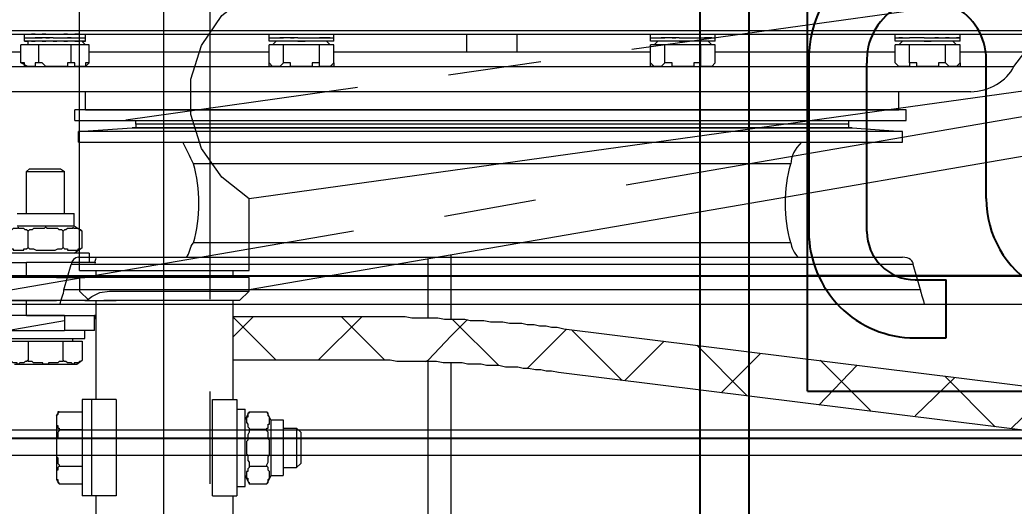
# Model space of a CAD drawing. Header units: millimetres. Extents: x 25083 to 52777, y 24772 to 45779.
# Drawn here: x 38448.4 to 38551, y 33461.2 to 33511.3 of the extents above; entities that cross this region are included whole.
import ezdxf

# ---------------------------------------------------------------- set-up
doc = ezdxf.new("R2010")
doc.units = ezdxf.units.MM
doc.layers.add('小车', color=7, linetype='Continuous')
doc.styles.get("Standard").update_dxf_attribs({"font": ''})
doc.styles.get('Standard').set_extended_font_data('SimSun')
doc.dimstyles.new('15', dxfattribs={"dimtxt": 15, "dimasz": 10, "dimexe": 2, "dimexo": 1, "dimgap": 1, "dimtad": 1, "dimdsep": 46, "dimtxsty": 'Standard', "dimcen": 2.5, "dimadec": 0, "dimazin": 0, "dimtfac": 1, "dimtmove": 2, "dimatfit": 3, "dimfxl": 1, "dimtolj": 1, "dimarcsym": 0})
doc.dimstyles.new('ISO-25', dxfattribs={"dimtxt": 2.5, "dimasz": 2.5, "dimexe": 1.25, "dimexo": 0.625, "dimtad": 1, "dimtxsty": 'Standard', "dimcen": 2.5, "dimadec": 0, "dimazin": 0, "dimtfac": 1, "dimtmove": 0, "dimatfit": 3, "dimfxl": 1, "dimarcsym": 0})

# ---------------------------------------------------------------- blocks, each defined once
blk = doc.blocks.new('A$C6E4F4F8B')
for p, q in [((62.1, 63.92), (62.1, 6.08)), ((54.12, 24.5), (40.15, 24.5)), ((62.5, 17.17), (62.5, 20.37)), ((68.5, 20.37), (62.5, 20.37)), ((68.5, 17.17), (68.5, 20.37)), ((57.53, 12.2), (40.15, 12.2)), ((40.15, 6.2), (57.53, 6.2)), ((0, 0), (197.2, 0))]:
    blk.add_line(p, q)
at = {"color": 6, "ltscale": 15}
blk.add_line((74, 6.08), (74, 63.92), dxfattribs=at)
at = {"color": 1}
for p in [(64, 6.08), (74, 6.08)]:
    blk.add_line(p, (24, 6.08), dxfattribs=at)
at = {"ltscale": 15}
blk.add_arc((54.12, 35), 10.5, 270, 90, dxfattribs=at)
for centre, radius, start, end in [((39.79, 18.35), 12.16, 88.3056, 271.6944), ((39.8, 18.35), 6.16, 86.7014, 273.2986), ((57.53, 17.17), 10.97, 270, 0), ((57.53, 17.17), 4.97, 270, 0)]:
    blk.add_arc(centre, radius, start, end)
blk = doc.blocks.new('*D925')
at = {"color": 0, "lineweight": -2}
for p, q in [((29677.86, 34881.66), (29677.86, 32448.29)), ((40733.02, 34757.65), (40733.02, 32448.29)), ((29680.36, 32449.54), (40730.52, 32449.54))]:
    blk.add_line(p, q, dxfattribs=at)
at = {"color": 0}
for points in [[(29680.36, 32449.96), (29680.36, 32449.13), (29677.86, 32449.54)], [(40730.52, 32449.13), (40730.52, 32449.96), (40733.02, 32449.54)]]:
    blk.add_solid(points, dxfattribs=at)
at = {"layer": 'DEFPOINTS', "color": 0}
for p in [(29677.86, 34882.29), (40733.02, 34758.27), (40733.02, 32449.54)]:
    blk.add_point(p, dxfattribs=at)
at = {"color": 0, "insert": (35205.44, 32451.63), "char_height": 2.5, "attachment_point": 5}
blk.add_mtext('11055,15', dxfattribs=at)
blk = doc.blocks.new('zw$D2F4')
at = {"color": 7, "lineweight": 5}
for points in [[(289.66, 871.58), (289.66, 1149.36)], [(287.06, 871.95), (287.06, 1147.5)], [(302.66, 1147.13), (302.66, 840.39)], [(330.51, 1061.34), (330.51, 926.17)], [(330.88, 1061.72), (330.88, 925.8)], [(328.65, 1042.4), (328.65, 1048.72)], [(327.17, 1047.6), (327.17, 939.91)], [(324.57, 944.37), (324.57, 1043.52)], [(327.17, 1041.66), (327.54, 1042.4)], [(327.17, 1041.29), (327.17, 1042.03), (327.54, 1042.03), (327.54, 1042.4)], [(327.54, 1042.4), (329.4, 1042.4)], [(329.4, 1035.35), (329.4, 1042.4)], [(327.17, 1041.66), (327.17, 1035.72)], [(329.77, 1041.66), (329.4, 1041.66)], [(329.77, 1035.72), (329.77, 1042.03)], [(329.77, 1042.03), (330.14, 1042.03)], [(329.77, 1042.03), (329.77, 1041.66)], [(330.14, 1042.03), (330.51, 1042.03)], [(330.14, 1042.03), (330.14, 1041.66)], [(330.14, 1042.03), (330.14, 1041.66)], [(330.14, 1041.66), (330.14, 1041.29)], [(330.14, 1041.66), (330.14, 1041.29)], [(330.51, 1042.03), (330.51, 1041.66)], [(327.54, 1040.55), (327.54, 1040.92), (327.17, 1040.92), (327.17, 1041.29)], [(327.17, 1038.69), (327.17, 1039.81), (327.54, 1040.18), (327.54, 1040.55)], [(327.54, 1040.55), (329.4, 1040.55)], [(330.14, 1041.29), (330.14, 1040.92)], [(330.14, 1041.29), (330.14, 1040.92)], [(330.14, 1040.92), (330.14, 1040.55)], [(330.14, 1040.55), (330.14, 1040.18)], [(330.14, 1039.81), (330.14, 1039.43)], [(327.54, 1037.21), (327.54, 1037.58), (327.17, 1037.58), (327.17, 1038.69)], [(329.77, 1039.06), (329.77, 1038.69)], [(330.14, 1039.06), (330.14, 1038.32)], [(330.14, 1039.06), (330.14, 1038.32)], [(330.51, 1039.06), (330.51, 1038.69)], [(304.14, 949.56), (304.14, 1037.95)], [(304.14, 1037.95), (306.74, 1037.21)], [(329.77, 1037.95), (329.77, 1037.58)], [(330.14, 1037.21), (330.14, 1037.58)], [(330.51, 1037.95), (330.51, 1037.58)], [(306.74, 950.31), (306.74, 1037.21)], [(307.49, 1036.46), (307.49, 951.42)], [(319.37, 1036.46), (319.37, 951.42)], [(319.37, 1036.46), (320.48, 1036.46)], [(320.48, 1036.46), (320.85, 1030.89)], [(320.48, 951.42), (320.48, 1036.46)], [(321.6, 1036.83), (321.6, 951.05)], [(321.6, 1036.83), (322.71, 1036.83)], [(322.71, 951.05), (322.71, 1036.83)], [(327.17, 1036.09), (327.17, 1036.83), (327.54, 1036.83), (327.54, 1037.21)], [(327.54, 1037.21), (329.4, 1037.21)], [(330.14, 1036.83), (330.14, 1036.46)], [(330.14, 1036.83), (330.14, 1036.46)], [(330.14, 1036.46), (330.14, 1036.09)], [(322.71, 1035.72), (322.71, 951.79)], [(322.71, 1035.72), (324.57, 1035.72)], [(324.57, 951.79), (324.57, 1035.72)], [(327.17, 1035.72), (327.17, 1036.09)], [(327.17, 1035.72), (327.54, 1035.35)], [(327.54, 1035.35), (327.54, 1035.72), (327.17, 1035.72)], [(327.54, 1035.35), (329.4, 1035.35)], [(328.65, 1016.78), (328.65, 1035.35)], [(329.77, 1036.09), (329.4, 1035.72)], [(329.77, 1036.09), (329.77, 1035.72)], [(329.77, 1035.72), (330.14, 1035.72)], [(330.14, 1036.09), (330.14, 1035.72)], [(330.14, 1036.09), (330.14, 1035.72)], [(330.14, 1035.72), (330.51, 1035.72)], [(330.51, 1036.09), (330.51, 1035.72)], [(320.85, 956.62), (320.85, 1030.89)], [(320.85, 1030.52), (320.85, 956.99)], [(321.23, 1030.52), (320.85, 1030.52)], [(321.23, 956.99), (321.23, 1030.52)], [(308.97, 962.93), (308.97, 1024.58)], [(317.14, 962.93), (317.14, 1024.58)], [(327.17, 1016.41), (327.54, 1016.78)], [(327.17, 1016.04), (327.17, 1016.78), (327.54, 1016.78)], [(327.54, 1016.78), (329.4, 1016.78)], [(329.4, 1010.1), (329.4, 1016.78)], [(329.77, 1010.1), (329.77, 1016.78)], [(329.77, 1016.78), (330.14, 1016.78)], [(330.14, 1016.78), (330.51, 1016.78)], [(330.14, 1016.78), (330.14, 1016.41)], [(330.14, 1016.78), (330.14, 1016.41)], [(327.17, 1016.41), (327.17, 1010.47)], [(327.54, 1015.3), (327.17, 1015.67), (327.17, 1016.04)], [(329.77, 1016.04), (329.4, 1016.41)], [(330.14, 1016.41), (330.14, 1016.04)], [(330.14, 1016.41), (330.14, 1016.04)], [(330.14, 1016.04), (330.14, 1015.67)], [(330.14, 1016.04), (330.14, 1015.67)], [(327.17, 1013.44), (327.17, 1014.55), (327.54, 1014.55), (327.54, 1015.3)], [(327.54, 1015.3), (329.4, 1015.3)], [(330.14, 1015.67), (330.14, 1015.3)], [(329.77, 1013.81), (329.77, 1013.44)], [(330.14, 1014.55), (330.14, 1014.18)], [(330.14, 1013.81), (330.14, 1013.07)], [(330.14, 1013.81), (330.14, 1013.07)], [(330.51, 1013.81), (330.51, 1013.44)], [(327.54, 1011.58), (327.54, 1012.32), (327.17, 1012.32), (327.17, 1013.44)], [(329.77, 1013.44), (329.77, 1013.07)], [(330.14, 1012.7), (330.14, 1012.32)], [(330.14, 1012.7), (330.14, 1012.32)], [(330.14, 1012.7), (330.14, 1012.32)], [(330.51, 1013.44), (330.51, 1013.07)], [(327.17, 1010.84), (327.17, 1011.58), (327.54, 1011.58)], [(327.17, 1010.47), (327.17, 1010.84)], [(327.54, 1011.58), (329.4, 1011.58)], [(329.77, 1010.84), (329.4, 1010.47)], [(330.14, 1011.58), (330.14, 1011.21)], [(330.14, 1011.58), (330.14, 1011.21)], [(330.14, 1011.21), (330.14, 1011.58)], [(330.14, 1011.58), (330.14, 1010.84)], [(330.14, 1010.84), (330.14, 1011.21)], [(330.14, 1011.21), (330.14, 1010.84)], [(330.14, 1010.47), (330.14, 1010.84)], [(330.14, 1010.84), (330.14, 1010.47)], [(330.14, 1010.84), (330.14, 1010.47)], [(327.17, 1010.47), (327.54, 1010.1)], [(327.54, 1010.1), (327.17, 1010.1), (327.17, 1010.47)], [(327.54, 1010.1), (329.4, 1010.1)], [(328.65, 977.42), (328.65, 1010.1)], [(329.77, 1010.1), (330.14, 1010.1)], [(330.14, 1010.47), (330.14, 1010.1)], [(330.14, 1010.1), (330.51, 1010.1)], [(328.65, 996.36), (330.51, 996.36)], [(328.65, 991.16), (330.51, 991.16)], [(327.17, 977.05), (327.54, 977.42)], [(327.17, 976.67), (327.17, 977.42), (327.54, 977.42)], [(327.17, 977.05), (327.17, 971.1)], [(327.54, 977.42), (329.4, 977.42)], [(329.4, 970.73), (329.4, 977.42)], [(329.77, 976.67), (329.4, 977.05)], [(329.77, 970.73), (329.77, 977.42)], [(329.77, 977.42), (330.14, 977.42)], [(330.14, 977.42), (330.51, 977.42)], [(330.14, 977.42), (330.14, 977.05)], [(330.14, 977.42), (330.14, 977.05)], [(330.14, 977.05), (330.14, 976.67)], [(330.14, 977.05), (330.14, 976.67)], [(327.54, 975.93), (327.17, 976.3), (327.17, 976.67)], [(327.17, 974.07), (327.17, 975.19), (327.54, 975.19), (327.54, 975.93)], [(327.54, 975.93), (329.4, 975.93)], [(330.14, 976.67), (330.14, 976.3)], [(330.14, 976.67), (330.14, 976.3)], [(330.14, 976.3), (330.14, 975.93)], [(330.14, 975.19), (330.14, 974.82)], [(327.54, 972.22), (327.54, 972.96), (327.17, 972.96), (327.17, 974.07)], [(329.77, 974.45), (329.77, 974.07)], [(329.77, 974.07), (329.77, 973.7)], [(330.14, 974.45), (330.14, 973.7)], [(330.14, 974.45), (330.14, 973.7)], [(330.51, 974.45), (330.51, 974.07)], [(330.51, 974.07), (330.51, 973.7)], [(330.14, 973.33), (330.14, 972.96)], [(327.17, 971.48), (327.17, 972.22), (327.54, 972.22)], [(327.54, 972.22), (329.4, 972.22)], [(330.14, 972.22), (330.14, 971.48)], [(330.14, 971.48), (330.14, 971.85)], [(330.14, 971.85), (330.14, 971.48)], [(327.17, 971.1), (327.17, 971.48)], [(327.17, 971.1), (327.54, 970.73)], [(327.54, 970.73), (327.17, 971.1)], [(327.54, 970.73), (329.4, 970.73)], [(328.65, 952.16), (328.65, 970.73)], [(329.77, 971.48), (329.4, 971.1)], [(329.77, 970.73), (330.14, 970.73)], [(330.14, 971.1), (330.14, 971.48)], [(330.14, 971.48), (330.14, 971.1)], [(330.14, 971.48), (330.14, 971.1)], [(330.14, 971.1), (330.14, 970.73)], [(330.14, 971.1), (330.14, 970.73)], [(330.14, 970.73), (330.51, 970.73)], [(320.85, 956.62), (320.48, 951.42)], [(321.23, 956.99), (320.85, 956.99)], [(327.17, 951.79), (327.54, 952.16)], [(327.17, 951.42), (327.17, 951.79), (327.54, 952.16)], [(327.54, 952.16), (329.4, 952.16)], [(329.4, 945.48), (329.4, 952.16)], [(329.77, 945.48), (329.77, 952.16)], [(329.77, 952.16), (330.14, 952.16)], [(330.14, 952.16), (330.14, 951.79)], [(330.14, 952.16), (330.51, 952.16)], [(330.14, 952.16), (330.14, 951.79)], [(330.14, 952.16), (330.14, 951.79)], [(319.37, 951.42), (320.48, 951.42)], [(322.71, 951.79), (324.57, 951.79)], [(327.17, 951.79), (327.17, 945.85)], [(327.54, 950.68), (327.17, 950.68), (327.17, 951.42)], [(329.77, 951.42), (329.4, 951.79)], [(330.14, 951.79), (330.14, 951.42)], [(330.14, 951.79), (330.14, 951.42)], [(330.14, 951.42), (330.14, 951.05)], [(330.14, 951.42), (330.14, 950.68)], [(330.14, 951.42), (330.14, 950.68)], [(304.14, 949.56), (306.74, 950.31)], [(321.6, 951.05), (322.71, 951.05)], [(327.17, 948.82), (327.17, 949.94), (327.54, 949.94), (327.54, 950.68)], [(327.54, 950.68), (329.4, 950.68)], [(329.77, 949.19), (329.77, 948.82)], [(330.14, 949.19), (330.14, 948.45)], [(330.14, 949.19), (330.14, 948.45)], [(330.51, 949.19), (330.51, 948.82)], [(327.54, 946.97), (327.54, 947.71), (327.17, 947.71), (327.17, 948.82)], [(329.77, 948.82), (329.77, 948.45)], [(330.14, 947.71), (330.14, 948.08)], [(330.51, 948.82), (330.51, 948.45)], [(327.17, 946.22), (327.17, 946.59), (327.54, 946.97)], [(327.54, 946.97), (329.4, 946.97)], [(330.14, 946.59), (330.14, 946.97)], [(327.17, 945.85), (327.17, 946.22)], [(329.77, 946.22), (329.4, 945.85)], [(330.14, 946.59), (330.14, 946.22)], [(330.14, 946.59), (330.14, 946.22)], [(330.14, 946.22), (330.14, 945.85)], [(330.14, 946.22), (330.14, 945.85)], [(327.17, 945.85), (327.54, 945.48)], [(327.54, 945.48), (327.17, 945.48), (327.17, 945.85)], [(327.54, 945.48), (329.4, 945.48)], [(328.65, 938.8), (328.65, 945.48)], [(329.77, 945.48), (330.14, 945.48)], [(330.14, 945.48), (330.14, 945.85)], [(330.14, 945.48), (330.51, 945.48)], [(327.17, 939.91), (328.65, 938.8)]]:
    blk.add_lwpolyline(points, dxfattribs=at)
for points in [[(330.14, 1042.03), (330.14, 1042.03), (330.14, 1042.03), (330.14, 1042.03)], [(330.14, 1042.03), (330.14, 1042.03), (330.14, 1042.03), (330.14, 1042.03)], [(330.14, 1042.03), (330.14, 1042.03), (330.14, 1042.03), (330.14, 1042.03)], [(330.14, 1042.03), (330.14, 1042.03), (330.14, 1042.03), (330.14, 1042.03)], [(330.14, 1042.03), (330.14, 1042.03), (330.14, 1042.03), (330.14, 1042.03)], [(330.14, 1042.03), (330.14, 1042.03), (330.14, 1042.03), (330.14, 1042.03)], [(330.14, 1042.03), (330.14, 1042.03), (330.14, 1042.03), (330.14, 1042.03)], [(330.14, 1042.03), (330.14, 1042.03), (330.14, 1042.03), (330.14, 1042.03)], [(330.14, 1041.66), (330.14, 1041.66), (330.14, 1041.66), (330.14, 1041.66)], [(330.14, 1041.66), (330.14, 1041.66), (330.14, 1041.66), (330.14, 1041.66)], [(330.14, 1041.66), (330.14, 1041.66), (330.14, 1041.66), (330.14, 1041.66)], [(330.14, 1041.66), (330.14, 1041.66), (330.14, 1041.66), (330.14, 1041.66)], [(329.77, 1041.29), (329.77, 1040.92), (329.77, 1040.92), (329.77, 1040.92)], [(329.77, 1041.29), (329.77, 1041.29), (329.77, 1041.29), (329.77, 1041.29)], [(329.77, 1041.29), (329.77, 1041.29), (329.77, 1041.29), (329.77, 1041.29)], [(330.14, 1041.29), (330.14, 1041.29), (330.14, 1041.29), (330.14, 1041.29)], [(330.14, 1041.29), (330.14, 1041.29), (330.14, 1041.29), (330.14, 1041.29)], [(330.14, 1040.18), (330.14, 1040.55), (330.14, 1040.55), (330.14, 1040.92)], [(330.14, 1040.55), (330.14, 1040.55), (330.14, 1040.55), (330.14, 1040.92)], [(330.14, 1040.92), (330.14, 1040.92), (330.14, 1040.92), (330.14, 1040.92)], [(330.14, 1040.92), (330.14, 1040.92), (330.14, 1040.92), (330.14, 1040.92)], [(330.51, 1041.29), (330.51, 1041.29), (330.51, 1041.29), (330.51, 1041.29)], [(330.51, 1040.92), (330.51, 1040.92), (330.51, 1040.92), (330.51, 1041.29)], [(329.77, 1040.18), (329.77, 1039.81), (329.77, 1039.81), (329.77, 1039.81)], [(329.77, 1040.18), (329.77, 1040.18), (329.77, 1040.18), (329.77, 1040.18)], [(330.14, 1039.81), (330.14, 1039.81), (330.14, 1040.18), (330.14, 1040.18)], [(330.14, 1039.81), (330.14, 1040.18), (330.14, 1040.18), (330.14, 1040.18)], [(330.14, 1040.18), (330.14, 1040.18), (330.14, 1040.18), (330.14, 1040.18)], [(330.14, 1039.06), (330.14, 1039.43), (330.14, 1039.43), (330.14, 1039.81)], [(330.14, 1039.43), (330.14, 1039.81), (330.14, 1039.81), (330.14, 1039.81)], [(330.14, 1039.81), (330.14, 1039.81), (330.14, 1039.81), (330.14, 1039.81)], [(330.14, 1039.81), (330.14, 1039.81), (330.14, 1039.81), (330.14, 1039.81)], [(330.14, 1039.06), (330.14, 1039.43), (330.14, 1039.43), (330.14, 1039.43)], [(330.51, 1040.18), (330.51, 1040.18), (330.51, 1040.18), (330.51, 1040.18)], [(330.51, 1039.81), (330.51, 1039.81), (330.51, 1039.81), (330.51, 1040.18)], [(302.66, 1038.32), (303.03, 1038.32), (303.77, 1037.95), (304.14, 1037.95)], [(330.14, 1038.32), (330.14, 1038.32), (330.14, 1037.95), (330.14, 1037.95)], [(330.14, 1038.32), (330.14, 1038.32), (330.14, 1038.32), (330.14, 1037.95)], [(329.77, 1037.95), (329.77, 1037.58), (329.77, 1037.58), (329.77, 1037.58)], [(329.77, 1037.21), (329.77, 1037.58), (329.77, 1037.58), (329.77, 1037.58)], [(330.14, 1037.95), (330.14, 1037.95), (330.14, 1037.95), (330.14, 1037.95)], [(330.14, 1037.95), (330.14, 1037.95), (330.14, 1037.95), (330.14, 1037.95)], [(330.14, 1037.95), (330.14, 1037.95), (330.14, 1037.58), (330.14, 1037.58)], [(330.14, 1037.95), (330.14, 1037.58), (330.14, 1037.58), (330.14, 1037.21)], [(330.14, 1037.58), (330.14, 1037.58), (330.14, 1037.58), (330.14, 1037.21)], [(330.51, 1037.58), (330.51, 1037.58), (330.51, 1037.58), (330.51, 1037.95)], [(330.51, 1037.58), (330.51, 1037.58), (330.51, 1037.58), (330.51, 1037.21)], [(307.49, 1036.46), (307.49, 1036.83), (307.11, 1037.21), (306.74, 1037.21)], [(329.77, 1036.83), (329.77, 1036.46), (329.77, 1036.46), (329.77, 1036.46)], [(329.77, 1036.46), (329.77, 1036.46), (329.77, 1036.46), (329.77, 1036.46)], [(330.14, 1037.21), (330.14, 1037.21), (330.14, 1036.83), (330.14, 1036.83)], [(330.14, 1037.21), (330.14, 1037.21), (330.14, 1036.83), (330.14, 1036.83)], [(330.14, 1037.21), (330.14, 1037.21), (330.14, 1037.21), (330.14, 1037.21)], [(330.14, 1036.83), (330.14, 1036.83), (330.14, 1036.83), (330.14, 1036.83)], [(330.14, 1036.83), (330.14, 1036.83), (330.14, 1036.83), (330.14, 1036.83)], [(330.14, 1036.46), (330.14, 1036.46), (330.14, 1036.46), (330.14, 1036.46)], [(330.14, 1036.46), (330.14, 1036.46), (330.14, 1036.46), (330.14, 1036.09)], [(330.51, 1036.46), (330.51, 1036.46), (330.51, 1036.46), (330.51, 1036.83)], [(330.51, 1036.46), (330.51, 1036.46), (330.51, 1036.46), (330.51, 1036.46)], [(322.71, 1035.72), (322.71, 1035.72), (322.71, 1035.72), (322.71, 1035.72)], [(324.57, 1035.72), (324.57, 1035.72), (324.57, 1035.72), (324.57, 1035.72)], [(330.14, 1036.09), (330.14, 1036.09), (330.14, 1036.09), (330.14, 1036.09)], [(330.14, 1036.09), (330.14, 1036.09), (330.14, 1036.09), (330.14, 1036.09)], [(330.14, 1036.09), (330.14, 1036.09), (330.14, 1036.09), (330.14, 1036.09)], [(330.14, 1036.09), (330.14, 1036.09), (330.14, 1036.09), (330.14, 1036.09)], [(330.14, 1035.72), (330.14, 1035.72), (330.14, 1035.72), (330.14, 1035.72)], [(330.14, 1035.72), (330.14, 1035.72), (330.14, 1035.72), (330.14, 1035.72)], [(330.14, 1035.72), (330.14, 1035.72), (330.14, 1035.72), (330.14, 1035.72)], [(330.14, 1035.72), (330.14, 1035.72), (330.14, 1035.72), (330.14, 1035.72)], [(330.14, 1035.72), (330.14, 1035.72), (330.14, 1035.72), (330.14, 1035.72)], [(330.14, 1035.72), (330.14, 1035.72), (330.14, 1035.72), (330.14, 1035.72)], [(330.14, 1035.72), (330.14, 1035.72), (330.14, 1035.72), (330.14, 1035.72)], [(330.14, 1035.72), (330.14, 1035.72), (330.14, 1035.72), (330.14, 1035.72)], [(330.14, 1035.72), (330.14, 1035.72), (330.14, 1035.72), (330.14, 1035.72)], [(330.14, 1035.72), (330.14, 1035.72), (330.14, 1035.72), (330.14, 1035.72)], [(320.85, 1030.89), (320.85, 1030.52), (320.85, 1030.52), (320.85, 1030.52)], [(321.23, 1030.52), (321.23, 1030.52), (321.6, 1030.52), (321.6, 1030.52)], [(307.49, 1025.32), (307.86, 1024.95), (308.6, 1024.95), (308.97, 1024.58)], [(317.14, 1024.58), (317.88, 1024.95), (318.63, 1025.32), (319.37, 1025.69)], [(308.97, 1024.58), (311.57, 1023.84), (314.54, 1023.84), (317.14, 1024.58)], [(330.14, 1016.78), (330.14, 1016.78), (330.14, 1016.78), (330.14, 1016.78)], [(330.14, 1016.78), (330.14, 1016.78), (330.14, 1016.78), (330.14, 1016.78)], [(330.14, 1016.78), (330.14, 1016.78), (330.14, 1016.78), (330.14, 1016.78)], [(330.14, 1016.78), (330.14, 1016.78), (330.14, 1016.78), (330.14, 1016.78)], [(330.14, 1016.78), (330.14, 1016.78), (330.14, 1016.78), (330.14, 1016.78)], [(330.14, 1016.78), (330.14, 1016.78), (330.14, 1016.78), (330.14, 1016.78)], [(329.77, 1015.67), (329.77, 1016.04), (329.77, 1016.04), (329.77, 1016.04)], [(330.14, 1016.41), (330.14, 1016.41), (330.14, 1016.41), (330.14, 1016.41)], [(330.14, 1016.41), (330.14, 1016.41), (330.14, 1016.41), (330.14, 1016.41)], [(330.14, 1016.41), (330.14, 1016.41), (330.14, 1016.41), (330.14, 1016.41)], [(330.14, 1016.41), (330.14, 1016.41), (330.14, 1016.41), (330.14, 1016.41)], [(330.14, 1016.41), (330.14, 1016.41), (330.14, 1016.41), (330.14, 1016.41)], [(330.14, 1016.41), (330.14, 1016.41), (330.14, 1016.41), (330.14, 1016.41)], [(330.14, 1016.04), (330.14, 1016.04), (330.14, 1016.04), (330.14, 1016.04)], [(330.14, 1016.04), (330.14, 1016.04), (330.14, 1016.04), (330.14, 1016.04)], [(330.51, 1016.04), (330.51, 1016.04), (330.51, 1015.67), (330.51, 1015.67)], [(329.77, 1015.67), (329.77, 1015.67), (329.77, 1015.67), (329.77, 1015.67)], [(329.77, 1015.67), (329.77, 1015.67), (329.77, 1015.67), (329.77, 1015.67)], [(329.77, 1014.55), (329.77, 1014.92), (329.77, 1014.92), (329.77, 1014.92)], [(330.14, 1014.92), (330.14, 1015.3), (330.14, 1015.3), (330.14, 1015.67)], [(330.14, 1014.92), (330.14, 1015.3), (330.14, 1015.3), (330.14, 1015.67)], [(330.14, 1015.67), (330.14, 1015.67), (330.14, 1015.67), (330.14, 1015.67)], [(330.14, 1015.67), (330.14, 1015.67), (330.14, 1015.67), (330.14, 1015.67)], [(330.14, 1014.55), (330.14, 1014.55), (330.14, 1014.92), (330.14, 1014.92)], [(330.14, 1014.55), (330.14, 1014.55), (330.14, 1014.92), (330.14, 1014.92)], [(330.14, 1014.92), (330.14, 1014.92), (330.14, 1014.92), (330.14, 1014.92)], [(330.51, 1015.67), (330.51, 1015.67), (330.51, 1015.67), (330.51, 1015.67)], [(330.51, 1014.92), (330.51, 1014.92), (330.51, 1014.92), (330.51, 1014.55)], [(329.77, 1014.55), (329.77, 1014.55), (329.77, 1014.55), (329.77, 1014.55)], [(330.14, 1013.81), (330.14, 1013.81), (330.14, 1014.18), (330.14, 1014.55)], [(330.14, 1014.18), (330.14, 1014.18), (330.14, 1014.18), (330.14, 1014.55)], [(330.14, 1014.55), (330.14, 1014.55), (330.14, 1014.55), (330.14, 1014.55)], [(330.14, 1014.55), (330.14, 1014.55), (330.14, 1014.55), (330.14, 1014.55)], [(330.14, 1013.81), (330.14, 1013.81), (330.14, 1014.18), (330.14, 1014.18)], [(330.51, 1014.55), (330.51, 1014.55), (330.51, 1014.55), (330.51, 1014.55)], [(330.14, 1013.07), (330.14, 1013.07), (330.14, 1012.7), (330.14, 1012.7)], [(330.14, 1013.07), (330.14, 1013.07), (330.14, 1012.7), (330.14, 1012.7)], [(330.14, 1012.7), (330.14, 1012.7), (330.14, 1012.7), (330.14, 1012.7)], [(330.14, 1012.7), (330.14, 1012.32), (330.14, 1012.32), (330.14, 1011.95)], [(330.14, 1012.7), (330.14, 1012.7), (330.14, 1012.7), (330.14, 1012.7)], [(329.77, 1012.32), (329.77, 1012.32), (329.77, 1012.32), (329.77, 1012.32)], [(329.77, 1011.95), (329.77, 1011.95), (329.77, 1012.32), (329.77, 1012.32)], [(330.14, 1012.32), (330.14, 1012.32), (330.14, 1012.32), (330.14, 1012.32)], [(330.14, 1012.32), (330.14, 1012.32), (330.14, 1011.95), (330.14, 1011.95)], [(330.14, 1011.95), (330.14, 1011.95), (330.14, 1011.95), (330.14, 1011.95)], [(330.14, 1011.95), (330.14, 1011.58), (330.14, 1011.58), (330.14, 1011.58)], [(330.14, 1011.95), (330.14, 1011.58), (330.14, 1011.58), (330.14, 1011.58)], [(330.51, 1012.32), (330.51, 1012.32), (330.51, 1011.95), (330.51, 1011.95)], [(330.51, 1012.32), (330.51, 1012.32), (330.51, 1012.32), (330.51, 1012.32)], [(329.77, 1011.21), (329.77, 1011.21), (329.77, 1011.21), (329.77, 1011.21)], [(329.77, 1010.84), (329.77, 1011.21), (329.77, 1011.21), (329.77, 1011.21)], [(330.14, 1011.58), (330.14, 1011.58), (330.14, 1011.21), (330.14, 1011.21)], [(330.14, 1011.58), (330.14, 1011.58), (330.14, 1011.58), (330.14, 1011.21)], [(330.14, 1010.84), (330.14, 1010.84), (330.14, 1010.84), (330.14, 1010.84)], [(330.14, 1010.84), (330.14, 1010.84), (330.14, 1010.84), (330.14, 1010.84)], [(330.51, 1011.21), (330.51, 1011.21), (330.51, 1011.21), (330.51, 1011.21)], [(330.51, 1011.21), (330.51, 1011.21), (330.51, 1011.21), (330.51, 1010.84)], [(330.14, 1010.47), (330.14, 1010.47), (330.14, 1010.47), (330.14, 1010.47)], [(330.14, 1010.47), (330.14, 1010.47), (330.14, 1010.47), (330.14, 1010.47)], [(330.14, 1010.47), (330.14, 1010.47), (330.14, 1010.47), (330.14, 1010.47)], [(330.14, 1010.47), (330.14, 1010.47), (330.14, 1010.47), (330.14, 1010.47)], [(330.14, 1010.47), (330.14, 1010.47), (330.14, 1010.47), (330.14, 1010.47)], [(330.14, 1010.47), (330.14, 1010.47), (330.14, 1010.47), (330.14, 1010.47)], [(330.14, 1010.47), (330.14, 1010.47), (330.14, 1010.47), (330.14, 1010.47)], [(330.14, 1010.47), (330.14, 1010.47), (330.14, 1010.47), (330.14, 1010.1)], [(330.14, 1010.1), (330.14, 1010.1), (330.14, 1010.1), (330.14, 1010.1)], [(330.14, 1010.1), (330.14, 1010.1), (330.14, 1010.1), (330.14, 1010.1)], [(330.14, 1010.1), (330.14, 1010.1), (330.14, 1010.1), (330.14, 1010.1)], [(330.14, 1010.1), (330.14, 1010.1), (330.14, 1010.1), (330.14, 1010.1)], [(330.14, 1010.1), (330.14, 1010.1), (330.14, 1010.1), (330.14, 1010.1)], [(330.14, 1010.1), (330.14, 1010.1), (330.14, 1010.1), (330.14, 1010.1)], [(330.14, 977.42), (330.14, 977.42), (330.14, 977.42), (330.14, 977.42)], [(330.14, 977.42), (330.14, 977.42), (330.14, 977.42), (330.14, 977.42)], [(330.14, 977.42), (330.14, 977.42), (330.14, 977.42), (330.14, 977.42)], [(330.14, 977.42), (330.14, 977.42), (330.14, 977.42), (330.14, 977.42)], [(330.14, 977.42), (330.14, 977.42), (330.14, 977.42), (330.14, 977.42)], [(330.14, 977.42), (330.14, 977.42), (330.14, 977.42), (330.14, 977.42)], [(330.14, 977.05), (330.14, 977.05), (330.14, 977.05), (330.14, 977.05)], [(330.14, 977.05), (330.14, 977.05), (330.14, 977.05), (330.14, 977.05)], [(330.14, 977.05), (330.14, 977.05), (330.14, 977.05), (330.14, 977.05)], [(330.14, 977.05), (330.14, 977.05), (330.14, 977.05), (330.14, 977.05)], [(330.14, 977.05), (330.14, 977.05), (330.14, 977.05), (330.14, 977.05)], [(330.14, 977.05), (330.14, 977.05), (330.14, 977.05), (330.14, 977.05)], [(329.77, 976.3), (329.77, 976.67), (329.77, 976.67), (329.77, 976.67)], [(329.77, 976.3), (329.77, 976.3), (329.77, 976.3), (329.77, 976.3)], [(329.77, 976.3), (329.77, 976.3), (329.77, 976.3), (329.77, 976.3)], [(330.14, 976.67), (330.14, 976.67), (330.14, 976.67), (330.14, 976.67)], [(330.14, 976.67), (330.14, 976.67), (330.14, 976.67), (330.14, 976.67)], [(330.14, 975.56), (330.14, 975.93), (330.14, 975.93), (330.14, 976.3)], [(330.14, 975.56), (330.14, 975.93), (330.14, 975.93), (330.14, 976.3)], [(330.14, 976.3), (330.14, 976.3), (330.14, 976.3), (330.14, 976.3)], [(330.14, 976.3), (330.14, 976.3), (330.14, 976.3), (330.14, 976.3)], [(330.51, 976.67), (330.51, 976.67), (330.51, 976.3), (330.51, 976.3)], [(330.51, 976.3), (330.51, 976.3), (330.51, 976.3), (330.51, 976.3)], [(329.77, 975.19), (329.77, 975.56), (329.77, 975.56), (329.77, 975.56)], [(329.77, 975.19), (329.77, 975.19), (329.77, 975.19), (329.77, 975.19)], [(330.14, 975.19), (330.14, 975.19), (330.14, 975.56), (330.14, 975.56)], [(330.14, 975.19), (330.14, 975.19), (330.14, 975.56), (330.14, 975.56)], [(330.14, 975.56), (330.14, 975.56), (330.14, 975.56), (330.14, 975.56)], [(330.14, 974.45), (330.14, 974.45), (330.14, 974.82), (330.14, 975.19)], [(330.14, 974.82), (330.14, 974.82), (330.14, 974.82), (330.14, 975.19)], [(330.14, 975.19), (330.14, 975.19), (330.14, 975.19), (330.14, 975.19)], [(330.14, 975.19), (330.14, 975.19), (330.14, 975.19), (330.14, 975.19)], [(330.14, 974.45), (330.14, 974.45), (330.14, 974.82), (330.14, 974.82)], [(330.51, 975.56), (330.51, 975.56), (330.51, 975.56), (330.51, 975.19)], [(330.51, 975.19), (330.51, 975.19), (330.51, 975.19), (330.51, 975.19)], [(330.14, 973.7), (330.14, 973.7), (330.14, 973.33), (330.14, 973.33)], [(330.14, 973.7), (330.14, 973.7), (330.14, 973.33), (330.14, 973.33)], [(329.77, 972.96), (329.77, 972.96), (329.77, 972.96), (329.77, 972.96)], [(329.77, 972.59), (329.77, 972.59), (329.77, 972.96), (329.77, 972.96)], [(330.14, 973.33), (330.14, 973.33), (330.14, 973.33), (330.14, 973.33)], [(330.14, 973.33), (330.14, 972.96), (330.14, 972.96), (330.14, 972.59)], [(330.14, 973.33), (330.14, 973.33), (330.14, 973.33), (330.14, 973.33)], [(330.14, 972.96), (330.14, 972.96), (330.14, 972.96), (330.14, 972.96)], [(330.14, 972.96), (330.14, 972.96), (330.14, 972.59), (330.14, 972.59)], [(330.51, 972.96), (330.51, 972.96), (330.51, 972.59), (330.51, 972.59)], [(330.51, 972.96), (330.51, 972.96), (330.51, 972.96), (330.51, 972.96)], [(329.77, 971.85), (329.77, 971.85), (329.77, 971.85), (329.77, 971.85)], [(329.77, 971.48), (329.77, 971.85), (329.77, 971.85), (329.77, 971.85)], [(330.14, 972.59), (330.14, 972.59), (330.14, 972.59), (330.14, 972.59)], [(330.14, 972.59), (330.14, 972.59), (330.14, 972.22), (330.14, 972.22)], [(330.14, 972.59), (330.14, 972.22), (330.14, 972.22), (330.14, 972.22)], [(330.14, 972.22), (330.14, 972.22), (330.14, 972.22), (330.14, 972.22)], [(330.14, 972.22), (330.14, 972.22), (330.14, 972.22), (330.14, 971.85)], [(330.51, 971.85), (330.51, 971.85), (330.51, 971.85), (330.51, 971.85)], [(330.51, 971.85), (330.51, 971.85), (330.51, 971.85), (330.51, 971.48)], [(330.14, 971.48), (330.14, 971.48), (330.14, 971.48), (330.14, 971.48)], [(330.14, 971.48), (330.14, 971.48), (330.14, 971.48), (330.14, 971.48)], [(330.14, 971.1), (330.14, 971.1), (330.14, 971.1), (330.14, 971.1)], [(330.14, 971.1), (330.14, 971.1), (330.14, 971.1), (330.14, 971.1)], [(330.14, 971.1), (330.14, 971.1), (330.14, 971.1), (330.14, 971.1)], [(330.14, 971.1), (330.14, 971.1), (330.14, 971.1), (330.14, 971.1)], [(330.14, 971.1), (330.14, 971.1), (330.14, 971.1), (330.14, 971.1)], [(330.14, 971.1), (330.14, 971.1), (330.14, 971.1), (330.14, 971.1)], [(330.14, 971.1), (330.14, 971.1), (330.14, 971.1), (330.14, 971.1)], [(330.14, 971.1), (330.14, 971.1), (330.14, 971.1), (330.14, 971.1)], [(330.14, 970.73), (330.14, 970.73), (330.14, 970.73), (330.14, 970.73)], [(330.14, 970.73), (330.14, 970.73), (330.14, 970.73), (330.14, 970.73)], [(330.14, 970.73), (330.14, 970.73), (330.14, 970.73), (330.14, 970.73)], [(330.14, 970.73), (330.14, 970.73), (330.14, 970.73), (330.14, 970.73)], [(330.14, 970.73), (330.14, 970.73), (330.14, 970.73), (330.14, 970.73)], [(330.14, 970.73), (330.14, 970.73), (330.14, 970.73), (330.14, 970.73)], [(308.97, 962.93), (311.57, 963.68), (314.54, 963.68), (317.14, 962.93)], [(308.97, 962.93), (308.6, 962.93), (307.86, 962.56), (307.49, 962.19)], [(319.37, 961.82), (318.63, 962.56), (317.88, 962.93), (317.14, 962.93)], [(320.85, 956.99), (320.85, 956.99), (320.85, 956.99), (320.85, 956.62)], [(321.6, 956.99), (321.6, 956.99), (321.23, 956.99), (321.23, 956.99)], [(330.14, 952.16), (330.14, 952.16), (330.14, 952.16), (330.14, 952.16)], [(330.14, 952.16), (330.14, 952.16), (330.14, 952.16), (330.14, 952.16)], [(330.14, 952.16), (330.14, 952.16), (330.14, 952.16), (330.14, 952.16)], [(306.74, 950.31), (307.11, 950.31), (307.49, 950.68), (307.49, 951.42)], [(322.71, 951.79), (322.71, 951.79), (322.71, 951.79), (322.71, 951.79)], [(324.57, 951.79), (324.57, 951.79), (324.57, 951.79), (324.57, 951.79)], [(330.14, 951.42), (330.14, 951.79), (330.14, 951.79), (330.14, 951.79)], [(330.14, 951.79), (330.14, 951.79), (330.14, 951.79), (330.14, 951.79)], [(330.14, 951.79), (330.14, 951.79), (330.14, 951.79), (330.14, 951.79)], [(330.14, 951.79), (330.14, 951.79), (330.14, 951.79), (330.14, 951.79)], [(330.14, 951.79), (330.14, 951.79), (330.14, 951.79), (330.14, 951.79)], [(330.14, 951.79), (330.14, 951.79), (330.14, 951.79), (330.14, 951.79)], [(330.14, 951.79), (330.14, 951.79), (330.14, 951.79), (330.14, 951.79)], [(330.14, 951.79), (330.14, 951.79), (330.14, 951.79), (330.14, 951.79)], [(330.14, 951.79), (330.14, 951.79), (330.14, 951.79), (330.14, 951.79)], [(330.14, 951.42), (330.14, 951.42), (330.14, 951.42), (330.14, 951.42)], [(330.14, 951.42), (330.14, 951.42), (330.14, 951.42), (330.14, 951.42)], [(329.77, 951.05), (329.77, 951.05), (329.77, 951.05), (329.77, 951.05)], [(329.77, 951.05), (329.77, 951.05), (329.77, 951.05), (329.77, 951.05)], [(329.77, 951.05), (329.77, 951.05), (329.77, 951.05), (329.77, 951.05)], [(329.77, 949.94), (329.77, 949.94), (329.77, 950.31), (329.77, 950.31)], [(330.14, 950.68), (330.14, 950.68), (330.14, 950.68), (330.14, 950.68)], [(330.14, 950.31), (330.14, 950.31), (330.14, 950.68), (330.14, 950.68)], [(330.14, 950.31), (330.14, 950.68), (330.14, 950.68), (330.14, 950.68)], [(330.14, 950.68), (330.14, 950.68), (330.14, 950.68), (330.14, 950.68)], [(330.14, 949.56), (330.14, 949.94), (330.14, 949.94), (330.14, 950.31)], [(330.14, 949.94), (330.14, 949.94), (330.14, 950.31), (330.14, 950.31)], [(330.14, 950.31), (330.14, 950.31), (330.14, 950.31), (330.14, 950.31)], [(330.51, 951.05), (330.51, 951.05), (330.51, 951.05), (330.51, 951.05)], [(330.51, 951.05), (330.51, 951.05), (330.51, 951.05), (330.51, 951.05)], [(330.51, 950.31), (330.51, 950.31), (330.51, 949.94), (330.51, 949.94)], [(304.14, 949.56), (303.77, 949.56), (303.03, 949.19), (302.66, 949.19)], [(329.77, 949.94), (329.77, 949.94), (329.77, 949.94), (329.77, 949.94)], [(330.14, 949.56), (330.14, 949.94), (330.14, 949.94), (330.14, 949.94)], [(330.14, 949.19), (330.14, 949.19), (330.14, 949.19), (330.14, 949.56)], [(330.14, 949.19), (330.14, 949.19), (330.14, 949.56), (330.14, 949.56)], [(330.14, 949.56), (330.14, 949.56), (330.14, 949.56), (330.14, 949.56)], [(330.14, 949.56), (330.14, 949.56), (330.14, 949.56), (330.14, 949.56)], [(330.51, 949.94), (330.51, 949.94), (330.51, 949.94), (330.51, 949.94)], [(330.14, 948.45), (330.14, 948.45), (330.14, 948.08), (330.14, 948.08)], [(330.14, 948.45), (330.14, 948.08), (330.14, 948.08), (330.14, 947.71)], [(330.14, 948.08), (330.14, 948.08), (330.14, 947.71), (330.14, 947.71)], [(329.77, 947.71), (329.77, 947.71), (329.77, 947.71), (329.77, 947.71)], [(329.77, 947.34), (329.77, 947.34), (329.77, 947.34), (329.77, 947.71)], [(330.14, 947.71), (330.14, 947.71), (330.14, 947.71), (330.14, 947.71)], [(330.14, 947.71), (330.14, 947.71), (330.14, 947.34), (330.14, 947.34)], [(330.14, 947.71), (330.14, 947.34), (330.14, 947.34), (330.14, 947.34)], [(330.14, 947.71), (330.14, 947.71), (330.14, 947.71), (330.14, 947.71)], [(330.14, 947.34), (330.14, 947.34), (330.14, 947.34), (330.14, 947.34)], [(330.14, 947.34), (330.14, 946.97), (330.14, 946.97), (330.14, 946.59)], [(330.14, 947.34), (330.14, 946.97), (330.14, 946.97), (330.14, 946.59)], [(330.51, 947.71), (330.51, 947.34), (330.51, 947.34), (330.51, 947.34)], [(330.51, 947.71), (330.51, 947.71), (330.51, 947.71), (330.51, 947.71)], [(329.77, 946.22), (329.77, 946.22), (329.77, 946.59), (329.77, 946.59)], [(329.77, 946.59), (329.77, 946.59), (329.77, 946.59), (329.77, 946.59)], [(330.14, 946.59), (330.14, 946.59), (330.14, 946.59), (330.14, 946.59)], [(330.14, 946.59), (330.14, 946.59), (330.14, 946.59), (330.14, 946.59)], [(330.14, 946.22), (330.14, 946.22), (330.14, 946.22), (330.14, 946.22)], [(330.14, 946.22), (330.14, 946.22), (330.14, 946.22), (330.14, 946.22)], [(330.51, 946.59), (330.51, 946.59), (330.51, 946.22), (330.51, 946.22)], [(330.51, 946.59), (330.51, 946.59), (330.51, 946.59), (330.51, 946.59)], [(330.14, 945.85), (330.14, 945.85), (330.14, 945.85), (330.14, 945.85)], [(330.14, 945.85), (330.14, 945.85), (330.14, 945.85), (330.14, 945.85)], [(330.14, 945.85), (330.14, 945.85), (330.14, 945.85), (330.14, 945.85)], [(330.14, 945.85), (330.14, 945.85), (330.14, 945.85), (330.14, 945.85)], [(330.14, 945.85), (330.14, 945.85), (330.14, 945.85), (330.14, 945.48)], [(330.14, 945.85), (330.14, 945.48), (330.14, 945.48), (330.14, 945.48)], [(330.14, 945.48), (330.14, 945.48), (330.14, 945.48), (330.14, 945.48)], [(330.14, 945.48), (330.14, 945.48), (330.14, 945.48), (330.14, 945.48)], [(330.14, 945.48), (330.14, 945.48), (330.14, 945.48), (330.14, 945.48)], [(330.14, 945.48), (330.14, 945.48), (330.14, 945.48), (330.14, 945.48)], [(330.14, 945.48), (330.14, 945.48), (330.14, 945.48), (330.14, 945.48)], [(330.14, 945.48), (330.14, 945.48), (330.14, 945.48), (330.14, 945.48)], [(330.14, 945.48), (330.14, 945.48), (330.14, 945.48), (330.14, 945.48)], [(330.14, 945.48), (330.14, 945.48), (330.14, 945.48), (330.14, 945.48)], [(324.57, 944.37), (324.57, 942.51), (325.68, 940.65), (327.17, 939.91)]]:
    blk.add_open_spline(points, degree=3, dxfattribs=at)
blk = doc.blocks.new('*D470')
at = {"layer": 'DEFPOINTS', "color": 0}
for p in [(36180.04, 116639.33), (36197.54, 116639.33), (36197.54, 116438.26)]:
    blk.add_point(p, dxfattribs=at)
at = {"layer": '小车', "color": 0, "linetype": 'Continuous', "lineweight": -2}
for p, q in [((36180.04, 116638.33), (36180.04, 116436.26)), ((36197.54, 116638.33), (36197.54, 116436.26)), ((36170.04, 116438.26), (36160.04, 116438.26)), ((36180.04, 116438.26), (36197.54, 116438.26)), ((36207.54, 116438.26), (36217.54, 116438.26))]:
    blk.add_line(p, q, dxfattribs=at)
at = {"layer": '小车', "color": 0}
for points in [[(36170.04, 116439.93), (36170.04, 116436.59), (36180.04, 116438.26)], [(36207.54, 116439.93), (36207.54, 116436.59), (36197.54, 116438.26)]]:
    blk.add_solid(points, dxfattribs=at)
at = {"layer": '小车', "color": 0, "insert": (36193.65, 116438.26), "char_height": 15, "attachment_point": 5}
blk.add_mtext('\\A1;17.5', dxfattribs=at)
blk = doc.blocks.new('A$C1A4175F5')
at = {"layer": '小车', "color": 7, "lineweight": 0}
for points in [[(1139.903, 281.091), (1139.903, 386.92)], [(1122.405, 288.51), (1125.205, 290.75), (1127.305, 293.69), (1128.424, 297.189), (1128.424, 300.829), (1127.305, 304.329), (1125.205, 307.408), (1122.405, 309.648)], [(992.358, 306.569), (1122.405, 288.51)], [(992.358, 301.529), (1122.405, 279.131)], [(1141.863, 291.59), (1141.443, 291.31)], [(1145.083, 291.59), (1141.863, 291.59)], [(1145.083, 291.59), (1145.363, 291.31)], [(1145.363, 291.31), (1141.443, 291.31)], [(1141.443, 286.971), (1141.443, 291.31)], [(1145.363, 286.971), (1145.363, 291.31)], [(1122.405, 281.091), (1122.405, 288.51)], [(1146.343, 286.971), (1140.463, 286.971)], [(1140.463, 285.711), (1140.463, 286.971)], [(1140.463, 285.711), (1139.623, 285.151)], [(1139.623, 285.151), (1139.763, 285.291), (1139.903, 285.291), (1140.043, 285.431), (1140.183, 285.431), (1140.323, 285.431), (1140.463, 285.431), (1140.603, 285.571), (1140.603, 285.431), (1140.743, 285.431), (1140.883, 285.431), (1141.023, 285.431), (1141.163, 285.431), (1141.303, 285.291), (1141.443, 285.291), (1141.583, 285.151)], [(1146.343, 285.711), (1140.463, 285.711)], [(1141.583, 285.151), (1141.723, 285.291), (1141.863, 285.291), (1142.003, 285.291), (1142.143, 285.431), (1142.423, 285.431), (1142.563, 285.431), (1142.703, 285.431), (1142.843, 285.431), (1142.983, 285.431), (1143.123, 285.431), (1143.263, 285.431), (1143.403, 285.571), (1143.543, 285.431), (1143.683, 285.431), (1143.823, 285.431), (1143.963, 285.431), (1144.103, 285.431), (1144.243, 285.431), (1144.383, 285.431), (1144.663, 285.431), (1144.803, 285.291), (1144.943, 285.291), (1145.083, 285.291), (1145.223, 285.151)], [(1145.223, 285.151), (1145.363, 285.291), (1145.503, 285.291)], [(1145.503, 285.291), (1145.643, 285.431), (1145.783, 285.431), (1145.923, 285.431), (1146.063, 285.431), (1146.203, 285.431), (1146.203, 285.571), (1146.343, 285.431), (1146.483, 285.431), (1146.623, 285.431), (1146.763, 285.431), (1146.903, 285.291), (1147.043, 285.291), (1147.183, 285.151)], [(1139.623, 283.471), (1139.623, 285.151)], [(1141.583, 283.471), (1141.583, 285.151)], [(1145.223, 283.471), (1145.223, 285.151)], [(1141.583, 283.471), (1141.443, 283.331), (1141.303, 283.331), (1141.163, 283.331), (1141.163, 283.191), (1141.023, 283.191), (1140.883, 283.191), (1140.743, 283.191), (1140.603, 283.191), (1140.463, 283.191), (1140.323, 283.191), (1140.183, 283.191), (1140.043, 283.191), (1140.043, 283.331), (1139.903, 283.331), (1139.763, 283.331), (1139.623, 283.471)], [(1140.463, 282.911), (1139.623, 283.471)], [(1145.223, 283.471), (1145.083, 283.331), (1144.943, 283.331), (1144.803, 283.331), (1144.663, 283.331), (1144.383, 283.191), (1144.243, 283.191), (1144.103, 283.191), (1143.963, 283.191), (1143.823, 283.191), (1143.683, 283.191), (1143.543, 283.191), (1143.403, 283.191), (1143.263, 283.191), (1143.123, 283.191), (1142.983, 283.191), (1142.843, 283.191), (1142.703, 283.191), (1142.563, 283.191), (1142.423, 283.191), (1142.143, 283.331), (1142.003, 283.331), (1141.863, 283.331), (1141.723, 283.331), (1141.583, 283.471)], [(1147.183, 283.471), (1147.043, 283.331), (1146.903, 283.331), (1146.763, 283.331), (1146.763, 283.191), (1146.623, 283.191), (1146.483, 283.191), (1146.343, 283.191), (1146.203, 283.191), (1146.063, 283.191), (1145.923, 283.191), (1145.783, 283.191), (1145.643, 283.191), (1145.643, 283.331), (1145.503, 283.331), (1145.363, 283.331), (1145.223, 283.471)], [(1101.547, 276.052), (1101.547, 282.771)], [(1103.927, 276.192), (1103.927, 282.351)], [(1138.223, 282.351), (1138.363, 281.931)], [(1138.923, 282.911), (1147.882, 282.911)], [(1138.923, 282.911), (1138.923, 281.931)], [(1138.363, 281.931), (1138.223, 281.931)], [(1138.363, 281.931), (1145.363, 281.931)], [(1148.442, 281.931), (1145.363, 281.931)], [(1145.363, 280.391), (1145.363, 281.931)], [(1139.903, 281.091), (1122.405, 281.091)], [(1122.405, 280.391), (1139.343, 280.391)], [(1122.405, 278.991), (1122.405, 280.391)], [(1124.085, 281.091), (1124.085, 280.391)], [(1138.223, 281.091), (1138.223, 280.391)], [(1142.283, 280.391), (1139.343, 280.391)], [(1139.903, 280.391), (1139.903, 278.991)], [(1142.283, 280.391), (1151.242, 280.391)], [(1136.824, 278.991), (1122.405, 278.991)], [(1123.385, 278.011), (1122.405, 278.991)], [(1139.203, 278.011), (1138.643, 278.431), (1137.803, 278.851), (1136.824, 278.991)], [(1139.903, 278.991), (1138.923, 278.011)], [(1123.385, 278.011), (1136.124, 278.011)], [(1124.085, 278.011), (1124.085, 267.793)], [(1124.925, 278.011), (1137.384, 278.011)], [(1139.203, 278.011), (1136.124, 278.011)], [(1138.223, 278.011), (1138.223, 267.793)], [(1138.923, 278.011), (1152.502, 278.011)], [(1139.343, 278.011), (1139.203, 278.011)], [(1139.343, 278.011), (1142.283, 278.011)], [(1151.242, 278.011), (1142.283, 278.011)], [(1145.363, 276.472), (1145.363, 278.011)], [(1089.928, 275.072), (1090.628, 275.212), (1091.188, 275.212), (1091.748, 275.352), (1092.448, 275.352), (1093.008, 275.492), (1093.708, 275.492), (1094.268, 275.632), (1094.968, 275.632), (1095.528, 275.632), (1096.228, 275.772), (1096.928, 275.772), (1097.488, 275.772), (1098.188, 275.912), (1098.887, 275.912), (1099.587, 275.912), (1100.147, 276.052), (1100.847, 276.052), (1101.547, 276.052), (1102.247, 276.052), (1102.947, 276.192), (1103.647, 276.192), (1104.347, 276.192), (1105.047, 276.192), (1105.607, 276.192)], [(1105.607, 276.192), (1106.307, 276.332), (1107.007, 276.332), (1107.707, 276.332), (1108.406, 276.332), (1109.106, 276.332), (1109.806, 276.332), (1110.506, 276.332), (1111.206, 276.332)], [(1111.206, 276.332), (1124.085, 276.332)], [(1138.223, 276.472), (1138.363, 276.472)], [(1138.363, 276.472), (1138.223, 276.052)], [(1145.363, 276.472), (1138.363, 276.472)], [(1138.363, 274.932), (1138.363, 276.472)], [(1141.443, 276.472), (1148.862, 276.472)], [(1141.443, 276.472), (1141.443, 274.932)], [(1034.774, 268.212), (1089.928, 275.072)], [(1141.443, 275.912), (1151.942, 274.092)], [(1138.363, 274.932), (1141.443, 274.932)], [(1139.343, 274.092), (1139.343, 274.932)], [(1147.462, 274.092), (1139.343, 274.092)], [(1140.603, 273.812), (1140.603, 274.092)], [(1148.442, 274.932), (1141.443, 274.932)], [(1141.583, 273.812), (1139.623, 273.812)], [(1139.623, 273.812), (1139.623, 271.852)], [(1141.583, 271.852), (1141.583, 273.812)], [(1145.223, 273.812), (1141.583, 273.812)], [(1147.183, 273.812), (1145.223, 273.812)], [(1145.223, 273.812), (1145.223, 271.852)], [(1090.488, 270.592), (1091.188, 270.732), (1091.748, 270.732), (1092.308, 270.872), (1092.868, 270.872), (1093.568, 271.012), (1094.128, 271.012), (1094.688, 271.152), (1095.388, 271.152), (1095.948, 271.152), (1096.648, 271.292), (1097.208, 271.292), (1097.908, 271.292), (1098.468, 271.432), (1099.167, 271.432), (1099.867, 271.432), (1100.427, 271.572), (1101.127, 271.572), (1101.827, 271.572), (1102.387, 271.572), (1103.087, 271.712), (1103.787, 271.712), (1104.487, 271.712), (1105.187, 271.712), (1105.747, 271.712), (1106.447, 271.712), (1107.147, 271.712), (1107.847, 271.852), (1108.546, 271.852), (1109.246, 271.852), (1109.806, 271.852), (1110.506, 271.852), (1111.206, 271.852)], [(1101.547, 212.778), (1101.547, 271.572)], [(1103.927, 212.778), (1103.927, 271.712)], [(1111.206, 271.852), (1124.085, 271.852)], [(1139.623, 271.852), (1139.763, 271.712), (1139.903, 271.712), (1140.043, 271.572), (1140.183, 271.572), (1140.323, 271.572), (1140.463, 271.572), (1140.463, 271.432), (1140.603, 271.432), (1140.743, 271.572), (1140.883, 271.572), (1141.023, 271.572), (1141.163, 271.572), (1141.303, 271.712), (1141.443, 271.712), (1141.583, 271.852)], [(1140.183, 271.432), (1139.623, 271.852)], [(1143.403, 271.432), (1140.183, 271.432)], [(1141.583, 271.852), (1141.583, 271.712), (1141.723, 271.712), (1141.863, 271.712), (1142.003, 271.712), (1142.143, 271.572), (1142.283, 271.572), (1142.423, 271.572), (1142.563, 271.572), (1142.703, 271.572), (1142.843, 271.572), (1142.983, 271.572), (1143.123, 271.572), (1143.123, 271.432), (1143.263, 271.432), (1143.403, 271.432)], [(1143.403, 271.432), (1143.543, 271.432), (1143.683, 271.432), (1143.683, 271.572), (1143.823, 271.572), (1143.963, 271.572), (1144.103, 271.572), (1144.243, 271.572), (1144.383, 271.572), (1144.523, 271.572), (1144.663, 271.572), (1144.803, 271.712), (1144.943, 271.712), (1145.083, 271.712), (1145.223, 271.712), (1145.223, 271.852)], [(1146.623, 271.432), (1143.403, 271.432)], [(1145.223, 271.852), (1145.363, 271.712), (1145.503, 271.712), (1145.643, 271.572), (1145.783, 271.572), (1145.923, 271.572), (1146.063, 271.572), (1146.203, 271.432), (1146.343, 271.432), (1146.343, 271.572), (1146.483, 271.572), (1146.623, 271.572), (1146.763, 271.572), (1146.903, 271.712), (1147.043, 271.712), (1147.183, 271.852)], [(1035.334, 263.733), (1090.488, 270.592)], [(1126.185, 267.793), (1123.665, 267.793)], [(1123.665, 267.793), (1123.665, 257.854)], [(1126.185, 257.854), (1126.185, 267.793)], [(1136.124, 267.793), (1138.643, 267.793)], [(1136.124, 267.793), (1136.124, 257.854)], [(1138.643, 267.793), (1139.623, 267.793)], [(1138.643, 257.854), (1138.643, 267.793)], [(1139.623, 267.793), (1139.623, 257.854)], [(1122.825, 258.833), (1122.825, 266.813)], [(1123.665, 266.813), (1122.825, 266.813)], [(1120.165, 265.693), (1120.585, 266.533)], [(1120.585, 264.713), (1120.585, 264.853), (1120.445, 264.853), (1120.445, 264.993), (1120.445, 265.133), (1120.445, 265.273), (1120.305, 265.273), (1120.305, 265.413), (1120.305, 265.553), (1120.305, 265.693), (1120.305, 265.833), (1120.305, 265.973), (1120.445, 266.113), (1120.445, 266.253), (1120.445, 266.393), (1120.585, 266.533)], [(1122.405, 266.533), (1120.585, 266.533)], [(1122.405, 266.533), (1122.405, 266.393), (1122.545, 266.393), (1122.545, 266.253), (1122.545, 266.113), (1122.545, 265.973), (1122.685, 265.973), (1122.685, 265.833), (1122.685, 265.693), (1122.685, 265.553), (1122.685, 265.413), (1122.545, 265.273), (1122.545, 265.133), (1122.545, 264.993), (1122.405, 264.853), (1122.405, 264.713)], [(1122.825, 265.693), (1122.405, 266.533)], [(1142.003, 266.533), (1139.623, 266.533)], [(1142.283, 266.113), (1142.003, 266.533)], [(1142.003, 266.533), (1142.143, 266.533), (1142.143, 266.393), (1142.143, 266.253), (1142.283, 266.113), (1142.283, 265.973), (1142.283, 265.833), (1142.283, 265.693)], [(1142.283, 266.113), (1142.283, 265.693)], [(1117.086, 264.433), (1117.506, 264.853)], [(1117.506, 264.853), (1117.506, 260.793)], [(1118.905, 264.853), (1117.506, 264.853)], [(1118.905, 265.693), (1118.905, 259.953)], [(1120.165, 265.693), (1118.905, 265.693)], [(1120.165, 265.693), (1120.165, 259.953)], [(1120.585, 260.933), (1120.585, 261.073), (1120.445, 261.353), (1120.445, 261.493), (1120.445, 261.633), (1120.445, 261.773), (1120.445, 261.913), (1120.305, 262.053), (1120.305, 262.193), (1120.305, 262.333), (1120.305, 262.613), (1120.305, 262.753), (1120.305, 262.893), (1120.305, 263.033), (1120.305, 263.173), (1120.305, 263.313), (1120.305, 263.453), (1120.305, 263.593), (1120.445, 263.733), (1120.445, 263.873), (1120.445, 264.013), (1120.445, 264.153), (1120.445, 264.433), (1120.585, 264.573), (1120.585, 264.713)], [(1120.585, 264.713), (1122.405, 264.713)], [(1122.405, 264.713), (1122.405, 264.573), (1122.405, 264.433), (1122.545, 264.153), (1122.545, 264.013), (1122.545, 263.873), (1122.545, 263.733), (1122.545, 263.593), (1122.685, 263.453), (1122.685, 263.313), (1122.685, 263.173), (1122.685, 263.033), (1122.685, 262.893), (1122.685, 262.753), (1122.685, 262.613), (1122.685, 262.333), (1122.685, 262.193), (1122.545, 262.053), (1122.545, 261.913), (1122.545, 261.773), (1122.545, 261.633), (1122.545, 261.493), (1122.405, 261.353), (1122.405, 261.073), (1122.405, 260.933)], [(1142.003, 264.713), (1139.623, 264.713)], [(1142.283, 265.693), (1142.283, 265.553), (1142.283, 265.413), (1142.283, 265.273), (1142.283, 265.133), (1142.143, 265.133), (1142.143, 264.993), (1142.143, 264.853), (1142.003, 264.853), (1142.003, 264.713)], [(1142.003, 264.713), (1142.003, 264.573), (1142.143, 264.433), (1142.143, 264.293), (1142.143, 264.153), (1142.143, 264.013), (1142.143, 263.873), (1142.283, 263.873), (1142.283, 263.733), (1142.283, 263.593), (1142.283, 263.453), (1142.283, 263.313), (1142.283, 263.173), (1142.283, 263.033), (1142.283, 262.893)], [(1142.283, 265.693), (1142.283, 262.893)], [(1117.086, 264.433), (1117.086, 261.213)], [(1142.283, 262.893), (1142.283, 262.753), (1142.283, 262.613), (1142.283, 262.473), (1142.283, 262.333), (1142.283, 262.193), (1142.283, 262.053), (1142.283, 261.913), (1142.143, 261.773), (1142.143, 261.633), (1142.143, 261.493)], [(1142.283, 262.893), (1142.283, 260.093)], [(1117.086, 261.213), (1117.506, 260.793)], [(1118.905, 260.793), (1117.506, 260.793)], [(1120.305, 260.373), (1120.445, 260.513), (1120.445, 260.653), (1120.445, 260.793), (1120.585, 260.933)], [(1122.405, 260.933), (1120.585, 260.933)], [(1122.405, 260.933), (1122.405, 260.793), (1122.545, 260.653), (1122.545, 260.513), (1122.545, 260.373), (1122.685, 260.373), (1122.685, 260.233), (1122.685, 260.093), (1122.685, 259.953), (1122.685, 259.813), (1122.685, 259.673), (1122.545, 259.673), (1122.545, 259.533), (1122.545, 259.393), (1122.405, 259.253), (1122.405, 259.113)], [(1142.003, 260.933), (1139.623, 260.933)], [(1142.143, 261.493), (1142.143, 261.353), (1142.143, 261.213), (1142.003, 261.073), (1142.003, 260.933)], [(1142.003, 260.933), (1142.143, 260.793), (1142.143, 260.653), (1142.143, 260.513), (1142.283, 260.513), (1142.283, 260.373), (1142.283, 260.233), (1142.283, 260.093)], [(1120.165, 259.953), (1118.905, 259.953)], [(1120.165, 259.953), (1120.585, 259.113)], [(1120.585, 259.113), (1120.445, 259.253), (1120.445, 259.393), (1120.445, 259.533), (1120.305, 259.673), (1120.305, 259.813), (1120.305, 259.953), (1120.305, 260.093), (1120.305, 260.233), (1120.305, 260.373)], [(1122.825, 259.953), (1122.405, 259.113)], [(1142.283, 260.093), (1142.283, 259.953), (1142.283, 259.813), (1142.283, 259.673), (1142.283, 259.533), (1142.143, 259.533), (1142.143, 259.393), (1142.143, 259.253), (1142.003, 259.113)], [(1142.283, 260.093), (1142.283, 259.533)], [(1122.405, 259.113), (1120.585, 259.113)], [(1123.665, 258.833), (1122.825, 258.833)], [(1142.003, 259.113), (1139.623, 259.113)], [(1142.283, 259.533), (1142.003, 259.113)], [(1126.185, 257.854), (1123.665, 257.854)], [(1124.085, 257.854), (1124.085, 255.474)], [(1136.124, 257.854), (1138.643, 257.854)], [(1138.223, 257.854), (1138.223, 255.474)], [(1138.643, 257.854), (1139.623, 257.854)]]:
    blk.add_lwpolyline(points, dxfattribs=at)
at = {"layer": '小车', "color": 1, "lineweight": 0}
for points in [[(1131.224, 297.749), (1131.224, 336.245)], [(1131.224, 281.091), (1131.224, 336.245)], [(1126.465, 325.887), (1126.465, 278.151)], [(1035.754, 310.488), (1082.929, 303.909)], [(1092.308, 302.649), (1101.827, 301.249)], [(1111.206, 299.989), (1135.144, 296.63)], [(1036.454, 298.029), (1083.489, 289.91)], [(1131.224, 239.375), (1131.224, 297.749)], [(1092.868, 288.37), (1102.247, 286.691)], [(1111.626, 285.151), (1169.44, 275.212)], [(1126.465, 268.632), (1126.465, 259.113)]]:
    blk.add_lwpolyline(points, dxfattribs=at)
at = {"layer": '小车', "color": 3, "lineweight": 0}
for points in [[(1096.648, 271.292), (1101.407, 276.052)], [(1099.867, 276.052), (1101.547, 274.372), (1103.927, 271.852)], [(1108.406, 271.852), (1112.886, 276.332)], [(1115.266, 271.852), (1110.786, 276.332)], [(1119.605, 271.852), (1124.085, 276.332)], [(1124.085, 274.232), (1121.985, 276.332)], [(1093.708, 271.012), (1089.648, 275.072)], [(1083.909, 269.752), (1089.088, 274.932)], [(1071.03, 268.212), (1076.21, 273.392)], [(1083.629, 269.752), (1079.569, 273.812)], [(1073.69, 268.492), (1069.63, 272.552)], [(1058.292, 266.673), (1063.471, 271.852)], [(1063.611, 267.233), (1059.691, 271.292)], [(1104.207, 271.712), (1103.927, 271.852)], [(1045.413, 264.993), (1050.592, 270.172)], [(1053.672, 266.113), (1049.613, 270.032)], [(1043.733, 264.853), (1039.674, 268.772)]]:
    blk.add_lwpolyline(points, dxfattribs=at)
at = {"layer": '小车'}
dim = blk.add_linear_dim(base=(229.857, 249.006), p1=(212.358, 450.073), p2=(229.857, 450.073), dimstyle='15', override={"dimfxl": 0.18}, dxfattribs=at)
dim.commit()
dim.dimension.update_dxf_attribs({"geometry": '*D470', "text_midpoint": (225.974, 249.006), "dimtype": 128, "insert": (-35967.681, -116189.253)})
blk = doc.blocks.new('zw$50CE')
blk.add_blockref('zw$D2F4', (22.01, 103.57))
at = {"layer": '小车', "ltscale": 10, "xscale": -1, "rotation": 270}
blk.add_blockref('A$C1A4175F5', (47.03, 0), dxfattribs=at)

msp = doc.modelspace()

# ---------------------------------------------------------------- linework, layer by layer
at = {"ltscale": 15}
msp.add_line((29782.964, 33484.899), (40674.281, 33484.899), dxfattribs=at)
at = {"color": 1, "ltscale": 15}
msp.add_line((37659.964, 33468.149), (40674.281, 33468.149), dxfattribs=at)
at = {"ltscale": 15}
msp.add_lwpolyline([(38518.63, 33273.983), (38518.63, 34140.649), (38598.63, 34140.649), (38598.63, 33273.983)], close=True, dxfattribs=at)

# ---------------------------------------------------------------- block references
for name, p, rotation in [('zw$50CE', (39594.481, 33157.316), 90), ('A$C6E4F4F8B', (38523.63, 33546.999), 270)]:
    msp.add_blockref(name, p, dxfattribs=dict(rotation=rotation))

# ---------------------------------------------------------------- dimensions: what is measured, and where the dimension line sits
dim = msp.add_linear_dim(base=(40733.0166, 32449.5434), p1=(29677.8617, 34882.2868), p2=(40733.0166, 34758.2702), dimstyle='ISO-25')
dim.commit()
dim.dimension.update_dxf_attribs({"geometry": '*D925', "text_midpoint": (35205.4391, 32449.5434), "dimtype": 160})

doc.saveas('drawing.dxf')
